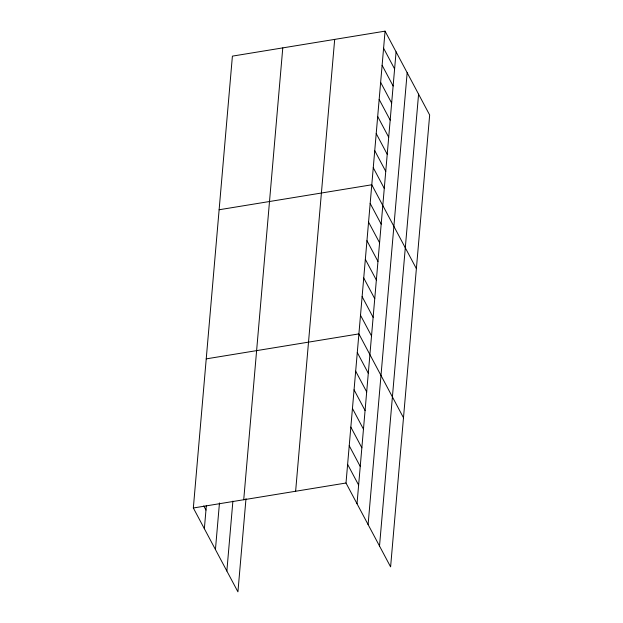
<?xml version="1.0" encoding="UTF-8"?>
<svg xmlns="http://www.w3.org/2000/svg" width="623" height="623" viewBox="0 0 623 623"><rect width="100%" height="100%" fill="white"/><g stroke="black" fill="none" stroke-linecap="round" stroke-linejoin="round"><path stroke-width="0.93" d="M245.992 498.657L237.931 591.85L193.34 507.986L232.402 56.125L385.069 31.15L429.66 115.014L390.598 566.875L346.006 483.012L385.069 31.15M204.36 528.701L206.369 505.401M215.441 549.541L219.467 502.94M226.858 571.011L232.893 501.11M243.725 499.747L282.78 47.885M295.629 491.251L334.683 39.389M357.018 503.727L396.08 51.865M368.1 524.566L407.162 72.704M379.516 546.036L418.578 94.174M219.125 209.756L371.783 184.782L416.374 268.645M206.236 358.871L358.895 333.897L403.486 417.76M193.34 507.986L346.006 483.012M383.589 48.22L394.6 68.935M382.117 65.29L393.129 86.005M380.637 82.361L391.649 103.075M379.166 99.431L390.177 120.146M377.686 116.501L388.697 137.216M376.214 133.571L387.226 154.286M374.735 150.641L385.746 171.356M373.263 167.712L384.274 188.426M370.171 203.425L381.183 224.132M368.559 222.061L379.578 242.775M366.955 240.704L377.966 261.411M365.343 259.339L376.354 280.054M363.731 277.983L374.742 298.69M362.119 296.618L373.13 317.333M360.507 315.261L371.518 335.968M357.283 352.54L368.294 373.247M355.671 371.176L366.682 391.89M354.059 389.819L365.07 410.526M352.447 408.454L363.466 429.169M350.835 427.098L361.854 447.805M349.23 445.733L360.242 466.448M347.618 464.376L358.63 485.083M203.768 505.915L205.972 510.058"/></g></svg>
